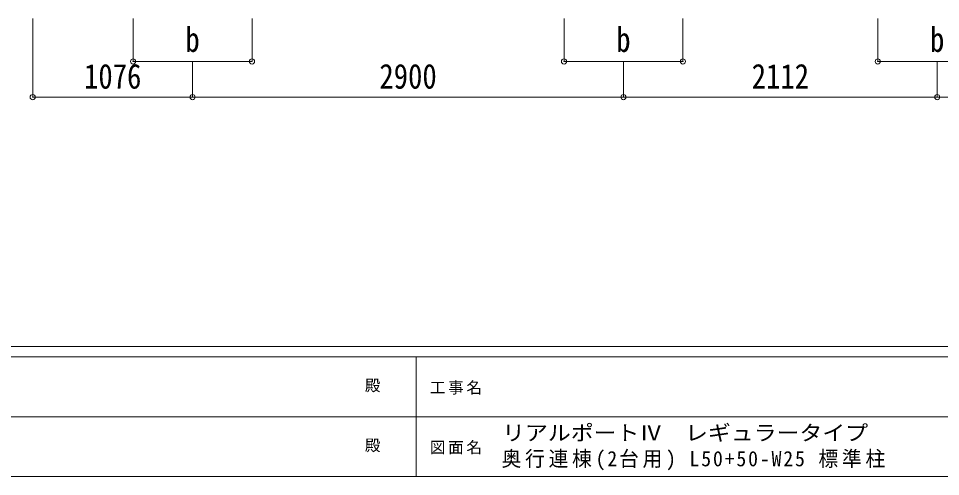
# Model space of a CAD drawing. Units: millimetres at full size. Extents: x -9783 to 9892, y -6828 to 6752.
# Drawn here: x -3146 to 3060, y -6828 to -3748 of the extents above; entities that cross this region are included whole.
import ezdxf
from ezdxf.enums import TextEntityAlignment as Align

# ---------------------------------------------------------------- set-up
doc = ezdxf.new("R2010")
doc.units = ezdxf.units.MM
doc.header["$LTSCALE"] = 35
doc.header["$PDMODE"] = 32
doc.header["$PDSIZE"] = 35
doc.layers.add('0-A_寸法', color=6, linetype='Continuous', lineweight=9)
doc.layers.add('F-0_240', color=7, linetype='Continuous', lineweight=9)
doc.styles.add('ＭＳ ゴシック', font='')
doc.styles.get('ＭＳ ゴシック').set_extended_font_data('MS Gothic')

msp = doc.modelspace()

# ---------------------------------------------------------------- linework, layer by layer
at = {"layer": '0-A_寸法'}
for p, q in [((-3050.14, -4276.76), (-3050.14, -3747.82)), ((-2374.14, -4036.79), (-2374.14, -3747.82)), ((-1574.14, -4036.79), (-1574.14, -3747.82)), ((525.86, -4036.79), (525.86, -3747.82)), ((1325.86, -4036.79), (1325.86, -3747.82)), ((2637.86, -4036.79), (2637.86, -3747.82)), ((-2374.14, -4036.79), (-1574.14, -4036.79)), ((-1974.14, -4276.76), (-1974.14, -4036.79)), ((525.86, -4036.79), (1325.86, -4036.79)), ((925.86, -4276.76), (925.86, -4036.79)), ((2637.86, -4036.79), (3437.86, -4036.79)), ((3037.86, -4276.76), (3037.86, -4036.79)), ((-3050.14, -4276.76), (-1974.14, -4276.76)), ((-1974.14, -4276.76), (925.86, -4276.76)), ((925.86, -4276.76), (3037.86, -4276.76)), ((3037.86, -4276.76), (5937.86, -4276.76))]:
    msp.add_line(p, q, dxfattribs=at)
for p in [(-2374.14, -4036.79), (-1574.14, -4036.79), (525.86, -4036.79), (1325.86, -4036.79), (2637.86, -4036.79), (-3050.14, -4276.76), (-1974.14, -4276.76), (925.86, -4276.76), (3037.86, -4276.76)]:
    msp.add_point(p, dxfattribs=at)
at = {"layer": 'F-0_240', "color": 5}
for p, q in [((-9783.03, -5953.1), (9396.97, -5953.1)), ((-9783.03, -6023.1), (6285.75, -6023.1)), ((-469.25, -6023.1), (-469.25, -6828.1)), ((-3969.25, -6425.6), (3205.75, -6425.6)), ((-9783.03, -6828.1), (9396.97, -6828.1))]:
    msp.add_line(p, q, dxfattribs=at)

# ---------------------------------------------------------------- texts
at = {"layer": '0-A_寸法', "color": 7, "style": 'ＭＳ ゴシック', "width": 0.85}
for s, p in [('b', (-2022.26, -4022.29)), ('b', (877.74, -4022.29)), ('b', (2989.74, -4022.29)), ('1076', (-2704.64, -4269.76)), ('2900', (-716.64, -4269.76)), ('2112', (1789.36, -4269.76))]:
    msp.add_text(s, height=166.8, dxfattribs=at).set_placement(p, align=Align.BOTTOM_LEFT)
at = {"layer": 'F-0_240', "style": 'ＭＳ ゴシック'}
for p in [(-814.24, -6276.85), (-814.24, -6679.35)]:
    msp.add_text('殿', height=76.98, dxfattribs=at).set_placement(p, align=Align.BOTTOM_LEFT)
at = {"layer": 'F-0_240', "style": 'ＭＳ ゴシック', "width": 1.1}
msp.add_text('リアルポートⅣ\u3000レギュラータイプ', height=102.6, dxfattribs=at).set_placement((109.35, -6616.22), align=Align.BOTTOM_LEFT)
at = {"layer": 'F-0_240', "attachment_point": 7, "style": 'ＭＳ ゴシック'}
for s, insert, char_height in [('\\T1.17;工事名', (-376.96, -6276.85), 76.98), ('\\T1.17;図面名', (-376.96, -6679.35), 76.98), ('\\T1.19;\\W0.95;奥行連棟(2台用)\\~L50+50-W25\\~標準柱', (105.77, -6786.55), 102.6)]:
    msp.add_mtext(s, dxfattribs=dict(at, insert=insert, char_height=char_height))

doc.saveas('drawing.dxf')
